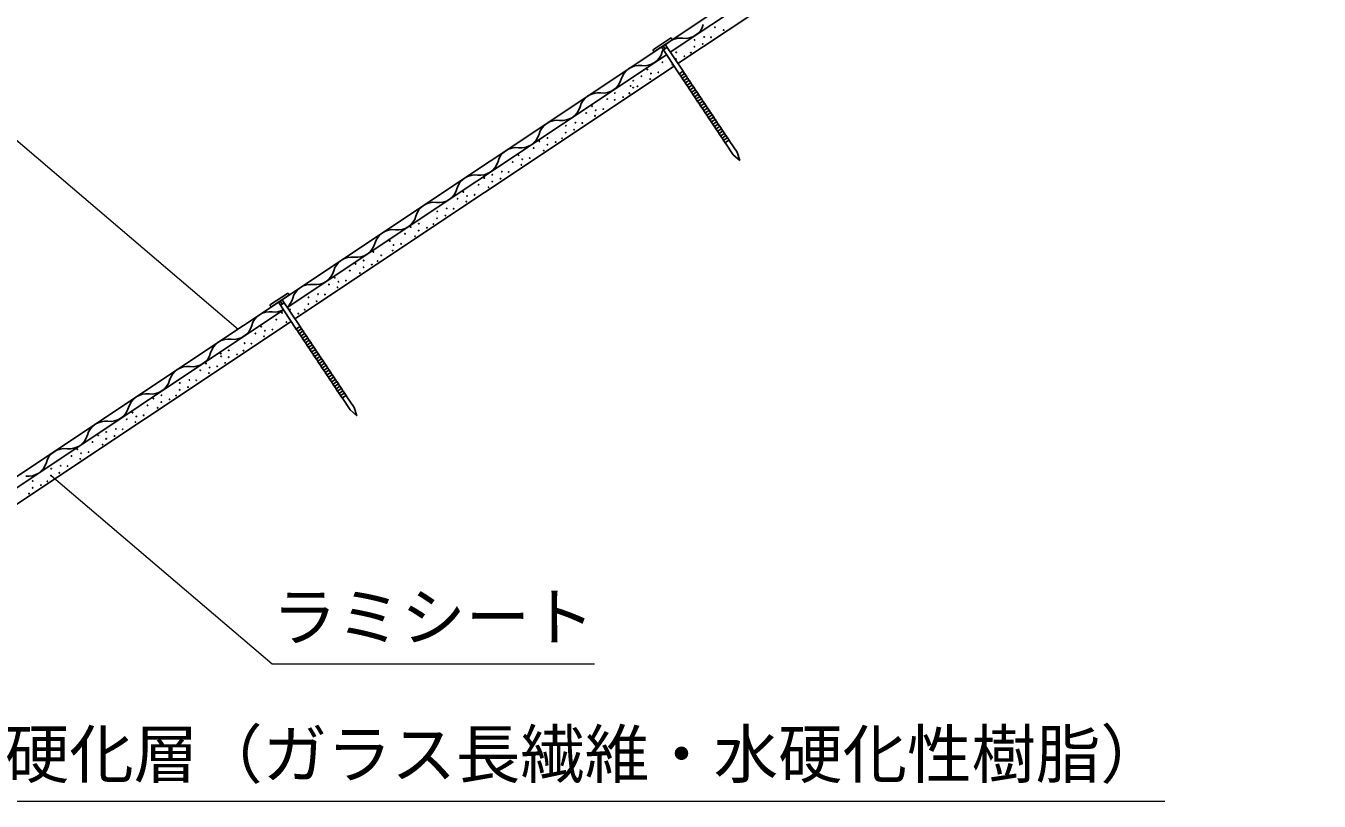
# Model space of a CAD drawing. Units: millimetres at full size, sheet at 1:20; details may follow other scales. Extents: x 200 to 11412, y 200 to 5825.
# Drawn here: x 1293 to 2698, y 2376 to 3219 of the extents above; entities that cross this region are included whole.
import ezdxf
from ezdxf.enums import TextEntityAlignment as Align

# ---------------------------------------------------------------- set-up
doc = ezdxf.new("R2010")
doc.units = ezdxf.units.MM
doc.header["$LTSCALE"] = 20
doc.layers.add('C-STR', color=7, linetype='Continuous', lineweight=25)
doc.layers.add('C-STR-HTXT', color=1, linetype='Continuous', lineweight=13)
doc.styles.add('ＭＳ ゴシック', font='')
doc.styles.get('ＭＳ ゴシック').set_extended_font_data('MS Gothic')

msp = doc.modelspace()

# ---------------------------------------------------------------- linework, layer by layer
at = {"layer": 'C-STR'}
for p, q in [((3156.41, 3978.03), (766.75, 2384.93)), ((1992.81, 3190.24), (2404.67, 3464.81)), ((2412.99, 3452.33), (2001.13, 3177.76)), ((1992.93, 3205.38), (1974.62, 3193.17)), ((1994.31, 3203.3), (1976.01, 3191.09)), ((1994.59, 3204.68), (1994.31, 3205.1)), ((1974.62, 3191.37), (1974.34, 3191.79)), ((2002.5, 3166.69), (1983.08, 3195.81)), ((1989.88, 3195.53), (1984.88, 3192.2)), ((1987.38, 3193.87), (1985.16, 3197.2)), ((2006.66, 3169.46), (1987.24, 3198.58)), ((1576.78, 2912.89), (1988.64, 3187.46)), ((1996.97, 3174.98), (1585.1, 2900.41)), ((2007.07, 3169.74), (2002.08, 3166.41)), ((2002.77, 3166.27), (2002.08, 3166.41)), ((2004.16, 3164.19), (2002.77, 3166.27)), ((2008.74, 3167.24), (2003.74, 3163.91)), ((2004.44, 3163.77), (2003.74, 3163.91)), ((2005.82, 3161.69), (2004.44, 3163.77)), ((2010.4, 3164.75), (2005.41, 3161.42)), ((2006.1, 3161.28), (2005.41, 3161.42)), ((2007.49, 3159.2), (2006.1, 3161.28)), ((2006.93, 3169.04), (2007.07, 3169.74)), ((2008.32, 3166.96), (2006.93, 3169.04)), ((2012.06, 3162.25), (2007.07, 3158.92)), ((2008.6, 3166.55), (2008.74, 3167.24)), ((2009.98, 3164.47), (2008.6, 3166.55)), ((2010.26, 3164.05), (2010.4, 3164.75)), ((2011.65, 3161.97), (2010.26, 3164.05)), ((2011.93, 3161.56), (2012.06, 3162.25)), ((2013.31, 3159.48), (2011.93, 3161.56)), ((2007.77, 3158.78), (2007.07, 3158.92)), ((2009.15, 3156.7), (2007.77, 3158.78)), ((2013.73, 3159.75), (2008.74, 3156.42)), ((2009.43, 3156.29), (2008.74, 3156.42)), ((2010.82, 3154.21), (2009.43, 3156.29)), ((2015.39, 3157.26), (2010.4, 3153.93)), ((2011.09, 3153.79), (2010.4, 3153.93)), ((2012.48, 3151.71), (2011.09, 3153.79)), ((2017.06, 3154.76), (2012.06, 3151.43)), ((2012.76, 3151.29), (2012.06, 3151.43)), ((2014.14, 3149.21), (2012.76, 3151.29)), ((2013.59, 3159.06), (2013.73, 3159.75)), ((2014.98, 3156.98), (2013.59, 3159.06)), ((2018.72, 3152.26), (2013.73, 3148.94)), ((2014.42, 3148.8), (2013.73, 3148.94)), ((2015.81, 3146.72), (2014.42, 3148.8)), ((2015.25, 3156.56), (2015.39, 3157.26)), ((2016.64, 3154.48), (2015.25, 3156.56)), ((2020.38, 3149.77), (2015.39, 3146.44)), ((2016.92, 3154.07), (2017.06, 3154.76)), ((2018.3, 3151.99), (2016.92, 3154.07)), ((2022.05, 3147.27), (2017.06, 3143.94)), ((2018.58, 3151.57), (2018.72, 3152.26)), ((2019.97, 3149.49), (2018.58, 3151.57)), ((2020.25, 3149.07), (2020.38, 3149.77)), ((2021.63, 3146.99), (2020.25, 3149.07)), ((2021.91, 3146.58), (2022.05, 3147.27)), ((2016.09, 3146.3), (2015.39, 3146.44)), ((2017.47, 3144.22), (2016.09, 3146.3)), ((2017.75, 3143.81), (2017.06, 3143.94)), ((2019.14, 3141.73), (2017.75, 3143.81)), ((2023.71, 3144.78), (2018.72, 3141.45)), ((2019.41, 3141.31), (2018.72, 3141.45)), ((2020.8, 3139.23), (2019.41, 3141.31)), ((2025.38, 3142.28), (2020.38, 3138.95)), ((2021.08, 3138.81), (2020.38, 3138.95)), ((2022.46, 3136.73), (2021.08, 3138.81)), ((2023.3, 3144.5), (2021.91, 3146.58)), ((2027.04, 3139.78), (2022.05, 3136.46)), ((2022.74, 3136.32), (2022.05, 3136.46)), ((2024.13, 3134.24), (2022.74, 3136.32)), ((2023.57, 3144.08), (2023.71, 3144.78)), ((2024.96, 3142), (2023.57, 3144.08)), ((2028.7, 3137.29), (2023.71, 3133.96)), ((2024.41, 3133.82), (2023.71, 3133.96)), ((2025.79, 3131.74), (2024.41, 3133.82)), ((2025.24, 3141.59), (2025.38, 3142.28)), ((2026.62, 3139.51), (2025.24, 3141.59)), ((2030.37, 3134.79), (2025.38, 3131.46)), ((2026.9, 3139.09), (2027.04, 3139.78)), ((2028.29, 3137.01), (2026.9, 3139.09)), ((2028.57, 3136.59), (2028.7, 3137.29)), ((2029.95, 3134.51), (2028.57, 3136.59)), ((2030.23, 3134.1), (2030.37, 3134.79)), ((2031.62, 3132.02), (2030.23, 3134.1)), ((2026.07, 3131.32), (2025.38, 3131.46)), ((2027.46, 3129.24), (2026.07, 3131.32)), ((2032.03, 3132.3), (2027.04, 3128.97)), ((2027.73, 3128.83), (2027.04, 3128.97)), ((2029.12, 3126.75), (2027.73, 3128.83)), ((2033.7, 3129.8), (2028.7, 3126.47)), ((2029.4, 3126.33), (2028.7, 3126.47)), ((2030.79, 3124.25), (2029.4, 3126.33)), ((2035.36, 3127.3), (2030.37, 3123.97)), ((2031.06, 3123.84), (2030.37, 3123.97)), ((2032.45, 3121.76), (2031.06, 3123.84)), ((2031.89, 3131.6), (2032.03, 3132.3)), ((2033.28, 3129.52), (2031.89, 3131.6)), ((2037.03, 3124.81), (2032.03, 3121.48)), ((2032.73, 3121.34), (2032.03, 3121.48)), ((2034.11, 3119.26), (2032.73, 3121.34)), ((2033.56, 3129.11), (2033.7, 3129.8)), ((2034.95, 3127.03), (2033.56, 3129.11)), ((2038.69, 3122.31), (2033.7, 3118.98)), ((2034.39, 3118.84), (2033.7, 3118.98)), ((2035.78, 3116.76), (2034.39, 3118.84)), ((2035.22, 3126.61), (2035.36, 3127.3)), ((2036.61, 3124.53), (2035.22, 3126.61)), ((2040.35, 3119.81), (2035.36, 3116.49)), ((2036.89, 3124.11), (2037.03, 3124.81)), ((2038.27, 3122.03), (2036.89, 3124.11)), ((2038.55, 3121.62), (2038.69, 3122.31)), ((2039.94, 3119.54), (2038.55, 3121.62)), ((2040.21, 3119.12), (2040.35, 3119.81)), ((2041.6, 3117.04), (2040.21, 3119.12)), ((2036.05, 3116.35), (2035.36, 3116.49)), ((2037.44, 3114.27), (2036.05, 3116.35)), ((2042.02, 3117.32), (2037.03, 3113.99)), ((2037.72, 3113.85), (2037.03, 3113.99)), ((2039.11, 3111.77), (2037.72, 3113.85)), ((2043.68, 3114.82), (2038.69, 3111.49)), ((2039.38, 3111.36), (2038.69, 3111.49)), ((2040.77, 3109.28), (2039.38, 3111.36)), ((2045.35, 3112.33), (2040.35, 3109)), ((2041.05, 3108.86), (2040.35, 3109)), ((2042.43, 3106.78), (2041.05, 3108.86)), ((2041.88, 3116.62), (2042.02, 3117.32)), ((2043.27, 3114.54), (2041.88, 3116.62)), ((2047.01, 3109.83), (2042.02, 3106.5)), ((2042.71, 3106.36), (2042.02, 3106.5)), ((2044.1, 3104.28), (2042.71, 3106.36)), ((2043.54, 3114.13), (2043.68, 3114.82)), ((2044.93, 3112.05), (2043.54, 3114.13)), ((2048.67, 3107.33), (2043.68, 3104.01)), ((2045.21, 3111.63), (2045.35, 3112.33)), ((2046.59, 3109.55), (2045.21, 3111.63)), ((2050.34, 3104.84), (2045.35, 3101.51)), ((2046.87, 3109.14), (2047.01, 3109.83)), ((2048.26, 3107.06), (2046.87, 3109.14)), ((2048.54, 3106.64), (2048.67, 3107.33)), ((2049.92, 3104.56), (2048.54, 3106.64)), ((2050.2, 3104.14), (2050.34, 3104.84)), ((2044.38, 3103.87), (2043.68, 3104.01)), ((2045.76, 3101.79), (2044.38, 3103.87)), ((2046.04, 3101.37), (2045.35, 3101.51)), ((2047.43, 3099.29), (2046.04, 3101.37)), ((2052, 3102.34), (2047.01, 3099.01)), ((2047.7, 3098.87), (2047.01, 3099.01)), ((2049.09, 3096.79), (2047.7, 3098.87)), ((2053.67, 3099.85), (2048.67, 3096.52)), ((2049.37, 3096.38), (2048.67, 3096.52)), ((2050.75, 3094.3), (2049.37, 3096.38)), ((2051.59, 3102.06), (2050.2, 3104.14)), ((2055.33, 3097.35), (2050.34, 3094.02)), ((2051.03, 3093.88), (2050.34, 3094.02)), ((2052.42, 3091.8), (2051.03, 3093.88)), ((2051.86, 3101.65), (2052, 3102.34)), ((2053.25, 3099.57), (2051.86, 3101.65)), ((2056.99, 3094.85), (2052, 3091.52)), ((2052.7, 3091.39), (2052, 3091.52)), ((2061.15, 3078.71), (2052.7, 3091.39)), ((2053.53, 3099.15), (2053.67, 3099.85)), ((2054.91, 3097.07), (2053.53, 3099.15)), ((2055.19, 3096.66), (2055.33, 3097.35)), ((2056.58, 3094.58), (2055.19, 3096.66)), ((2056.86, 3094.16), (2056.99, 3094.85)), ((2065.31, 3081.48), (2056.86, 3094.16)), ((2061.15, 3078.71), (2068.37, 3072.39)), ((2065.31, 3081.48), (2068.37, 3072.39)), ((1576.9, 2928.03), (1558.6, 2915.82)), ((1578.29, 2925.95), (1559.98, 2913.74)), ((1578.57, 2927.33), (1578.29, 2927.75)), ((1160.75, 2635.54), (1572.62, 2910.11)), ((1558.6, 2914.02), (1558.32, 2914.44)), ((1586.47, 2889.34), (1567.06, 2918.46)), ((1571.35, 2916.52), (1569.14, 2919.85)), ((1573.43, 2917.9), (1569.27, 2915.13)), ((1590.63, 2892.11), (1571.22, 2921.23)), ((1580.94, 2897.63), (1169.07, 2623.06)), ((1591.05, 2892.39), (1586.05, 2889.06)), ((1586.75, 2888.92), (1586.05, 2889.06)), ((1588.13, 2886.84), (1586.75, 2888.92)), ((1592.71, 2889.89), (1587.72, 2886.56)), ((1588.41, 2886.42), (1587.72, 2886.56)), ((1589.8, 2884.34), (1588.41, 2886.42)), ((1594.37, 2887.4), (1589.38, 2884.07)), ((1590.08, 2883.93), (1589.38, 2884.07)), ((1591.46, 2881.85), (1590.08, 2883.93)), ((1590.91, 2891.69), (1591.05, 2892.39)), ((1592.29, 2889.61), (1590.91, 2891.69)), ((1596.04, 2884.9), (1591.05, 2881.57)), ((1591.74, 2881.43), (1591.05, 2881.57)), ((1593.13, 2879.35), (1591.74, 2881.43)), ((1592.57, 2889.2), (1592.71, 2889.89)), ((1593.96, 2887.12), (1592.57, 2889.2)), ((1597.7, 2882.4), (1592.71, 2879.08)), ((1594.24, 2886.7), (1594.37, 2887.4)), ((1595.62, 2884.62), (1594.24, 2886.7)), ((1595.9, 2884.21), (1596.04, 2884.9)), ((1597.29, 2882.13), (1595.9, 2884.21)), ((1597.56, 2881.71), (1597.7, 2882.4)), ((1598.95, 2879.63), (1597.56, 2881.71)), ((1593.4, 2878.94), (1592.71, 2879.08)), ((1594.79, 2876.86), (1593.4, 2878.94)), ((1599.37, 2879.91), (1594.37, 2876.58)), ((1595.07, 2876.44), (1594.37, 2876.58)), ((1596.45, 2874.36), (1595.07, 2876.44)), ((1601.03, 2877.41), (1596.04, 2874.08)), ((1596.73, 2873.94), (1596.04, 2874.08)), ((1598.12, 2871.86), (1596.73, 2873.94)), ((1602.69, 2874.91), (1597.7, 2871.59)), ((1598.4, 2871.45), (1597.7, 2871.59)), ((1599.78, 2869.37), (1598.4, 2871.45)), ((1599.23, 2879.21), (1599.37, 2879.91)), ((1600.61, 2877.13), (1599.23, 2879.21)), ((1604.36, 2872.42), (1599.37, 2869.09)), ((1600.06, 2868.95), (1599.37, 2869.09)), ((1601.45, 2866.87), (1600.06, 2868.95)), ((1600.89, 2876.72), (1601.03, 2877.41)), ((1602.28, 2874.64), (1600.89, 2876.72)), ((1606.02, 2869.92), (1601.03, 2866.59)), ((1601.72, 2866.46), (1601.03, 2866.59)), ((1603.11, 2864.38), (1601.72, 2866.46)), ((1602.56, 2874.22), (1602.69, 2874.91)), ((1603.94, 2872.14), (1602.56, 2874.22)), ((1607.69, 2867.43), (1602.69, 2864.1)), ((1604.22, 2871.73), (1604.36, 2872.42)), ((1605.61, 2869.65), (1604.22, 2871.73)), ((1605.88, 2869.23), (1606.02, 2869.92)), ((1607.27, 2867.15), (1605.88, 2869.23)), ((1607.55, 2866.73), (1607.69, 2867.43)), ((1608.94, 2864.65), (1607.55, 2866.73)), ((1603.39, 2863.96), (1602.69, 2864.1)), ((1604.77, 2861.88), (1603.39, 2863.96)), ((1609.35, 2864.93), (1604.36, 2861.6)), ((1605.05, 2861.46), (1604.36, 2861.6)), ((1606.44, 2859.38), (1605.05, 2861.46)), ((1611.02, 2862.43), (1606.02, 2859.11)), ((1606.72, 2858.97), (1606.02, 2859.11)), ((1608.1, 2856.89), (1606.72, 2858.97)), ((1612.68, 2859.94), (1607.69, 2856.61)), ((1608.38, 2856.47), (1607.69, 2856.61)), ((1609.77, 2854.39), (1608.38, 2856.47)), ((1609.21, 2864.24), (1609.35, 2864.93)), ((1610.6, 2862.16), (1609.21, 2864.24)), ((1614.34, 2857.44), (1609.35, 2854.11)), ((1610.04, 2853.97), (1609.35, 2854.11)), ((1611.43, 2851.89), (1610.04, 2853.97)), ((1610.88, 2861.74), (1611.02, 2862.43)), ((1612.26, 2859.66), (1610.88, 2861.74)), ((1616.01, 2854.95), (1611.02, 2851.62)), ((1612.54, 2859.24), (1612.68, 2859.94)), ((1613.93, 2857.16), (1612.54, 2859.24)), ((1617.67, 2852.45), (1612.68, 2849.12)), ((1614.2, 2856.75), (1614.34, 2857.44)), ((1615.59, 2854.67), (1614.2, 2856.75)), ((1615.87, 2854.25), (1616.01, 2854.95)), ((1617.26, 2852.17), (1615.87, 2854.25)), ((1617.53, 2851.76), (1617.67, 2852.45)), ((1611.71, 2851.48), (1611.02, 2851.62)), ((1613.1, 2849.4), (1611.71, 2851.48)), ((1613.37, 2848.98), (1612.68, 2849.12)), ((1614.76, 2846.9), (1613.37, 2848.98)), ((1619.34, 2849.95), (1614.34, 2846.63)), ((1615.04, 2846.49), (1614.34, 2846.63)), ((1616.42, 2844.41), (1615.04, 2846.49)), ((1621, 2847.46), (1616.01, 2844.13)), ((1616.7, 2843.99), (1616.01, 2844.13)), ((1618.09, 2841.91), (1616.7, 2843.99)), ((1618.92, 2849.68), (1617.53, 2851.76)), ((1622.66, 2844.96), (1617.67, 2841.63)), ((1618.37, 2841.49), (1617.67, 2841.63)), ((1619.75, 2839.41), (1618.37, 2841.49)), ((1619.2, 2849.26), (1619.34, 2849.95)), ((1620.58, 2847.18), (1619.2, 2849.26)), ((1624.33, 2842.46), (1619.34, 2839.14)), ((1620.03, 2839), (1619.34, 2839.14)), ((1621.42, 2836.92), (1620.03, 2839)), ((1620.86, 2846.76), (1621, 2847.46)), ((1622.25, 2844.68), (1620.86, 2846.76)), ((1625.99, 2839.97), (1621, 2836.64)), ((1622.53, 2844.27), (1622.66, 2844.96)), ((1623.91, 2842.19), (1622.53, 2844.27)), ((1624.19, 2841.77), (1624.33, 2842.46)), ((1625.58, 2839.69), (1624.19, 2841.77)), ((1625.85, 2839.28), (1625.99, 2839.97)), ((1627.24, 2837.2), (1625.85, 2839.28)), ((1621.69, 2836.5), (1621, 2836.64)), ((1623.08, 2834.42), (1621.69, 2836.5)), ((1627.66, 2837.47), (1622.66, 2834.14)), ((1623.36, 2834.01), (1622.66, 2834.14)), ((1624.74, 2831.93), (1623.36, 2834.01)), ((1629.32, 2834.98), (1624.33, 2831.65)), ((1625.02, 2831.51), (1624.33, 2831.65)), ((1626.41, 2829.43), (1625.02, 2831.51)), ((1630.98, 2832.48), (1625.99, 2829.15)), ((1626.69, 2829.01), (1625.99, 2829.15)), ((1628.07, 2826.93), (1626.69, 2829.01)), ((1627.52, 2836.78), (1627.66, 2837.47)), ((1628.9, 2834.7), (1627.52, 2836.78)), ((1632.65, 2829.98), (1627.66, 2826.66)), ((1628.35, 2826.52), (1627.66, 2826.66)), ((1629.74, 2824.44), (1628.35, 2826.52)), ((1629.18, 2834.28), (1629.32, 2834.98)), ((1630.57, 2832.2), (1629.18, 2834.28)), ((1634.31, 2827.49), (1629.32, 2824.16)), ((1630.01, 2824.02), (1629.32, 2824.16)), ((1631.4, 2821.94), (1630.01, 2824.02)), ((1630.85, 2831.79), (1630.98, 2832.48)), ((1632.23, 2829.71), (1630.85, 2831.79)), ((1635.98, 2824.99), (1630.98, 2821.66)), ((1632.51, 2829.29), (1632.65, 2829.98)), ((1633.9, 2827.21), (1632.51, 2829.29)), ((1634.17, 2826.79), (1634.31, 2827.49)), ((1635.56, 2824.71), (1634.17, 2826.79)), ((1635.84, 2824.3), (1635.98, 2824.99)), ((1637.22, 2822.22), (1635.84, 2824.3)), ((1631.68, 2821.52), (1630.98, 2821.66)), ((1633.06, 2819.44), (1631.68, 2821.52)), ((1637.64, 2822.5), (1632.65, 2819.17)), ((1633.34, 2819.03), (1632.65, 2819.17)), ((1634.73, 2816.95), (1633.34, 2819.03)), ((1639.31, 2820), (1634.31, 2816.67)), ((1635.01, 2816.53), (1634.31, 2816.67)), ((1636.39, 2814.45), (1635.01, 2816.53)), ((1640.97, 2817.5), (1635.98, 2814.18)), ((1636.67, 2814.04), (1635.98, 2814.18)), ((1645.12, 2801.36), (1636.67, 2814.04)), ((1637.5, 2821.8), (1637.64, 2822.5)), ((1638.89, 2819.72), (1637.5, 2821.8)), ((1639.17, 2819.31), (1639.31, 2820)), ((1640.55, 2817.23), (1639.17, 2819.31)), ((1640.83, 2816.81), (1640.97, 2817.5)), ((1649.28, 2804.13), (1640.83, 2816.81)), ((1645.12, 2801.36), (1652.34, 2795.04)), ((1649.28, 2804.13), (1652.34, 2795.04))]:
    msp.add_line(p, q, dxfattribs=at)
for centre in [(2041.33, 3217.29), (2019.18, 3203.45), (2029.59, 3206.76), (2037.04, 3206.39), (2050.8, 3214.19), (1999.21, 3190.14), (2015.09, 3189.78), (2019.03, 3196.04), (2028.06, 3199.03), (1984.2, 3179.2), (1995.13, 3176.47), (1999.06, 3182.72), (2008.09, 3185.71), (1961.46, 3164.04), (1967.74, 3171.35), (1970.92, 3160.93), (1971.79, 3167.01), (1979.9, 3168.3), (1949.72, 3153.51), (1952.46, 3151.66), (1952.61, 3159.08), (1957.16, 3153.14), (1924.29, 3139.26), (1932.49, 3138.35), (1932.64, 3145.77), (1941.52, 3141.34), (1948.18, 3145.77), (1948.53, 3145.41), (1901.55, 3124.1), (1907.83, 3131.41), (1911.01, 3121), (1911.88, 3127.07), (1920, 3128.36), (1879.39, 3110.27), (1888.27, 3105.84), (1889.81, 3113.57), (1897.26, 3113.2), (1850.69, 3093.32), (1859.42, 3096.95), (1868.3, 3092.52), (1875.31, 3096.59), (1879.24, 3102.85), (1827.95, 3078.16), (1844.41, 3086.01), (1855.34, 3083.28), (1859.27, 3089.53), (1821.67, 3070.85), (1831.13, 3067.74), (1832, 3073.82), (1840.12, 3075.11), (1790.78, 3053.38), (1799.37, 3049.6), (1799.52, 3057.01), (1808.39, 3052.58), (1809.93, 3060.32), (1817.38, 3059.95), (1768.04, 3038.22), (1780.21, 3035.17), (1784.51, 3046.07), (1795.43, 3043.34), (1750.03, 3020.38), (1761.77, 3030.91), (1771.23, 3027.81), (1772.09, 3033.88), (1739.46, 3009.66), (1739.61, 3017.08), (1748.49, 3012.65), (1757.47, 3020.01), (1704.63, 2992.82), (1710.91, 3000.13), (1719.49, 2996.34), (1719.64, 3003.76), (1728.52, 2999.33), (1735.53, 3003.41), (1688.17, 2984.97), (1692.22, 2980.63), (1700.34, 2981.92), (1715.56, 2990.09), (1670.23, 2973.2), (1678.81, 2969.41), (1691.35, 2974.56), (1644.72, 2952.88), (1651, 2960.19), (1655.65, 2950.15), (1659.58, 2956.41), (1659.73, 2963.82), (1668.61, 2959.4), (1674.88, 2963.16), (1621.98, 2937.72), (1628.26, 2945.03), (1632.31, 2940.69), (1640.43, 2941.98), (1599.82, 2923.89), (1610.24, 2927.19), (1617.69, 2926.82), (1631.44, 2934.62), (1579.85, 2910.57), (1595.74, 2910.22), (1599.67, 2916.47), (1608.7, 2919.46), (1564.84, 2899.63), (1571.12, 2906.94), (1575.77, 2896.9), (1588.73, 2906.14), (1542.1, 2884.47), (1548.38, 2891.78), (1551.56, 2881.37), (1552.43, 2887.44), (1560.55, 2888.73), (1513.29, 2866.2), (1529.18, 2865.84), (1530.36, 2873.94), (1537.81, 2873.57), (1488.48, 2851.84), (1504.56, 2862.56), (1504.94, 2859.69), (1509.21, 2852.53), (1513.14, 2858.78), (1522.17, 2861.77), (1482.2, 2844.53), (1491.66, 2841.43), (1492.53, 2847.5), (1500.64, 2848.79), (1460.04, 2830.7), (1468.92, 2826.27), (1470.46, 2834), (1477.9, 2833.63), (1431.34, 2813.75), (1439.92, 2809.97), (1440.07, 2817.38), (1448.95, 2812.95), (1455.96, 2817.03), (1459.89, 2823.28), (1408.6, 2798.59), (1420.77, 2795.54), (1425.06, 2806.44), (1435.99, 2803.71), (1402.32, 2791.28), (1411.78, 2788.18), (1412.65, 2794.25), (1371.43, 2773.81), (1380.01, 2770.03), (1380.16, 2777.45), (1389.04, 2773.02), (1390.58, 2780.75), (1398.03, 2780.38), (1348.69, 2758.65), (1352.74, 2754.31), (1360.86, 2755.6), (1365.15, 2766.5), (1376.08, 2763.78), (1330.67, 2740.81), (1338.12, 2740.44), (1342.41, 2751.34), (1351.87, 2748.24), (1320.1, 2730.09), (1320.25, 2737.51), (1329.13, 2733.08), (1300.14, 2716.78), (1300.29, 2724.19), (1309.16, 2719.77), (1316.17, 2723.84), (1296.2, 2710.52)]:
    msp.add_circle(centre, 0.3, dxfattribs=at)
for centre, radius, start, end in [((2008.99, 3225.5), 20.38, 262.57791, 344.80209), ((2003.72, 3185.08), 20.38, 82.57791, 141.46599), ((1993.48, 3204.54), 1, 33.69, 123.69), ((1993.76, 3204.13), 1, 303.69, 33.69), ((1964.39, 3195.76), 20.38, 262.57791, 344.80209), ((1975.18, 3192.34), 1, 123.69, 213.69), ((1975.45, 3191.93), 1, 213.69, 303.69), ((2003.72, 3185.08), 20.38, 157.10126, 164.80209), ((1959.12, 3155.35), 20.38, 82.57791, 164.80209), ((1919.79, 3166.03), 20.38, 262.57791, 344.80209), ((1914.52, 3125.61), 20.38, 82.57791, 164.80209), ((1875.19, 3136.3), 20.38, 262.57791, 344.80209), ((1869.93, 3095.88), 20.38, 82.57791, 164.80209), ((1830.59, 3106.57), 20.38, 262.57791, 344.80209), ((1825.33, 3066.15), 20.38, 82.57791, 164.80209), ((1786, 3076.84), 20.38, 262.57791, 344.80209), ((1780.73, 3036.42), 20.38, 82.57791, 164.80209), ((1741.4, 3047.1), 20.38, 262.57791, 344.80209), ((1736.13, 3006.69), 20.38, 82.57791, 164.80209), ((1696.8, 3017.37), 20.38, 262.57791, 344.80209), ((1691.54, 2976.96), 20.38, 82.57791, 164.80209), ((1652.2, 2987.64), 20.38, 262.57791, 344.80209), ((1646.94, 2947.22), 20.38, 82.57791, 164.80209), ((1607.6, 2957.91), 20.38, 262.57791, 344.80209), ((1602.34, 2917.49), 20.38, 82.57791, 164.80209), ((1563.01, 2928.18), 20.38, 312.0936, 344.80209), ((1577.46, 2927.2), 1, 33.69, 123.69), ((1577.73, 2926.78), 1, 303.69, 33.69), ((1557.74, 2887.76), 20.38, 82.57791, 164.80209), ((1559.15, 2914.99), 1, 123.69, 213.69), ((1559.43, 2914.58), 1, 213.69, 303.69), ((1563.01, 2928.18), 20.38, 262.57791, 297.9967), ((1518.41, 2898.44), 20.38, 262.57791, 344.80209), ((1513.14, 2858.03), 20.38, 82.57791, 164.80209), ((1473.81, 2868.71), 20.38, 262.57791, 344.80209), ((1468.55, 2828.3), 20.38, 82.57791, 164.80209), ((1429.21, 2838.98), 20.38, 262.57791, 344.80209), ((1423.95, 2798.56), 20.38, 82.57791, 164.80209), ((1384.61, 2809.25), 20.38, 262.57791, 344.80209), ((1379.35, 2768.83), 20.38, 82.57791, 164.80209), ((1340.02, 2779.52), 20.38, 262.57791, 344.80209), ((1334.75, 2739.1), 20.38, 82.57791, 164.80209), ((1295.42, 2749.79), 20.38, 262.57791, 344.80209)]:
    msp.add_arc(centre, radius, start, end, dxfattribs=at)
at = {"layer": 'C-STR-HTXT'}
for p, q in [((1279.31, 3097.29), (1523.22, 2889.24)), ((1320.36, 2730.25), (1560.48, 2525.44)), ((1560.48, 2525.44), (1910.48, 2525.44)), ((1269.96, 2376.3), (2529.96, 2376.3))]:
    msp.add_line(p, q, dxfattribs=at)

# ---------------------------------------------------------------- texts
at = {"layer": 'C-STR-HTXT', "color": 7, "style": 'ＭＳ ゴシック'}
for s, p in [('ラミシート', (1560.48, 2535.44)), ('硬化層（ガラス長繊維・水硬化性樹脂）', (1269.96, 2386.3))]:
    msp.add_text(s, height=51.32, dxfattribs=at).set_placement(p, align=Align.BOTTOM_LEFT)

doc.saveas('drawing.dxf')
